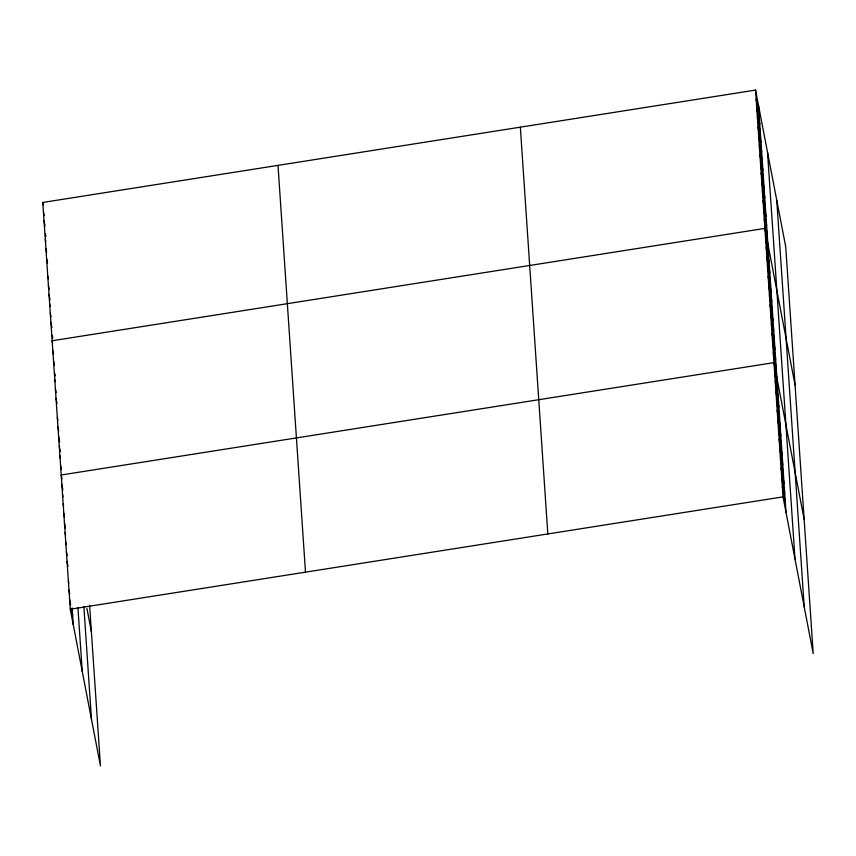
<?xml version="1.0" encoding="UTF-8"?>
<svg xmlns="http://www.w3.org/2000/svg" width="856" height="856" viewBox="0 0 856 856"><rect width="100%" height="100%" fill="white"/><g stroke="black" fill="none" stroke-linecap="round" stroke-linejoin="round"><path stroke-width="1.28" d="M89.602 605.31L100.452 765.917L70.278 609.237L42.8 202.455L755.548 90.083L785.722 246.763L813.2 653.545L783.026 496.865L755.548 90.083M70.278 609.237L783.026 496.865M756.169 99.307L759.154 114.8M756.8 108.53L759.775 124.024M757.421 117.743L760.406 133.236M758.042 126.966L761.027 142.46M758.662 136.19L761.647 151.683M759.283 145.413L762.268 160.896M759.914 154.626L762.889 170.119M760.535 163.849L763.52 179.343M761.155 173.073L764.14 188.566M761.776 182.285L764.761 197.779M762.407 191.509L765.382 207.002M763.028 200.732L766.013 216.226M763.648 209.955L766.634 225.438M764.269 219.168L767.254 234.662M795.063 385.072L764.89 228.392L52.141 340.763L52.644 343.342M765.542 237.979L768.528 253.472M766.184 247.566L769.17 263.06M766.837 257.153L769.822 272.647M767.479 266.74L770.464 282.234M768.132 276.338L771.117 291.821M768.784 285.925L771.759 301.419M769.426 295.513L772.412 311.006M770.079 305.1L773.054 320.593M770.721 314.687L773.706 330.181M771.374 324.274L774.348 339.768M772.016 333.861L775.001 349.355M772.668 343.449L775.654 358.942M773.31 353.046L776.296 368.529M804.137 519.303L773.963 362.634L61.215 474.994L61.953 478.868M774.605 372.221L777.59 387.715M775.258 381.808L778.243 397.302M775.9 391.395L778.885 406.889M776.553 400.983L779.538 416.476M777.195 410.57L780.18 426.063M777.847 420.157L780.833 435.651M778.5 429.744L781.475 445.238M779.142 439.342L782.127 454.825M779.795 448.929L782.769 464.423M780.437 458.516L783.422 474.01M781.089 468.104L784.064 483.597M781.731 477.691L784.717 493.184M782.384 487.278L785.369 502.772M42.8 202.455L43.292 205.033M43.421 211.678L44.17 215.552M44.041 220.891L45.036 226.059M45.411 233.988L45.914 236.566M45.293 239.338L45.785 241.916M45.914 248.561L46.663 252.434M46.78 259.068L47.529 262.942M47.786 276.221L48.278 278.799M48.407 285.444L49.156 289.307M49.027 294.657L50.023 299.825M49.648 303.88L50.151 306.459M50.279 313.103L51.018 316.977M50.9 322.316L51.895 327.484M52.27 335.413L52.762 337.992M52.794 350.35L53.532 354.224M53.682 361.232L54.431 365.105M54.827 373.398L55.33 375.977M54.73 379.112L55.233 381.701M55.383 388.699L56.132 392.572M56.025 398.297L57.02 403.454M57.32 417.471L57.823 420.05M57.973 427.058L58.722 430.932M58.615 436.646L59.61 441.814M59.267 446.233L60.262 451.401M59.92 455.82L60.412 458.409M60.562 465.407L61.311 469.281M86.895 608.381L91.378 631.675M61.857 484.592L62.852 489.75M62.509 494.18L63.002 496.758M63.151 503.767L63.654 506.345M63.804 513.354L64.542 517.227M64.446 522.941L65.441 528.109M65.099 532.528L65.591 535.107M65.741 542.115L66.244 544.705M66.394 551.703L67.142 555.576M67.035 561.301L68.031 566.458M68.33 580.475L68.833 583.054M68.983 590.062L69.732 593.936M69.636 599.649L70.62 604.817M71.369 608.691L72.61 615.143M776.745 200.176L804.223 606.957M767.511 152.165L794.989 558.947M758.534 105.577L786.011 512.359M520.341 127.169L547.819 533.951M278.007 165.369L305.485 572.161M83.867 606.658L91.474 719.318M77.939 607.792L82.23 671.318M72.129 607.953L73.263 624.73"/></g></svg>
